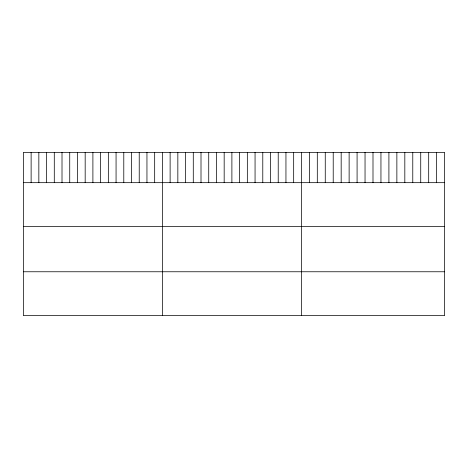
<?xml version="1.0" encoding="UTF-8"?>
<svg xmlns="http://www.w3.org/2000/svg" width="468" height="468" viewBox="0 0 468 468"><rect width="100%" height="100%" fill="white"/><g stroke="black" fill="none" stroke-linecap="round" stroke-linejoin="round"><path stroke-width="0.7" d="M444.6 182.672L444.6 315.643L23.4 315.643L23.4 152.357L444.6 152.357L444.6 182.672L23.4 182.672M23.4 226.547L444.6 226.547M23.4 271.762L444.6 271.762M436.644 152.357L436.644 182.672M428.688 152.357L428.688 182.672M420.732 152.357L420.732 182.672M412.776 152.357L412.776 182.672M404.82 152.357L404.82 182.672M396.864 152.357L396.864 182.672M388.908 152.357L388.908 182.672M380.952 152.357L380.952 182.672M372.996 152.357L372.996 182.672M365.04 152.357L365.04 182.672M357.084 152.357L357.084 182.672M349.128 152.357L349.128 182.672M341.172 152.357L341.172 182.672M333.216 152.357L333.216 182.672M325.26 152.357L325.26 182.672M317.304 152.357L317.304 182.672M309.348 152.357L309.348 182.672M301.392 152.357L301.392 315.643M293.67 152.357L293.67 182.672M285.948 152.357L285.948 182.672M278.226 152.357L278.226 182.672M270.504 152.357L270.504 182.672M262.782 152.357L262.782 182.672M255.06 152.357L255.06 182.672M247.338 152.357L247.338 182.672M239.616 152.357L239.616 182.672M231.894 152.357L231.894 182.672M224.172 152.357L224.172 182.672M216.45 152.357L216.45 182.672M208.728 152.357L208.728 182.672M201.006 152.357L201.006 182.672M193.284 152.357L193.284 182.672M185.562 152.357L185.562 182.672M177.84 152.357L177.84 182.672M170.118 152.357L170.118 182.672M162.396 152.357L162.396 315.643M154.674 152.357L154.674 182.672M146.952 152.357L146.952 182.672M139.23 152.357L139.23 182.672M131.508 152.357L131.508 182.672M123.786 152.357L123.786 182.672M116.064 152.357L116.064 182.672M108.342 152.357L108.342 182.672M100.62 152.357L100.62 182.672M92.898 152.357L92.898 182.672M85.176 152.357L85.176 182.672M77.454 152.357L77.454 182.672M69.732 152.357L69.732 182.672M62.01 152.357L62.01 182.672M54.288 152.357L54.288 182.672M46.566 152.357L46.566 182.672M38.844 152.357L38.844 182.672M31.122 152.357L31.122 182.672"/></g></svg>
